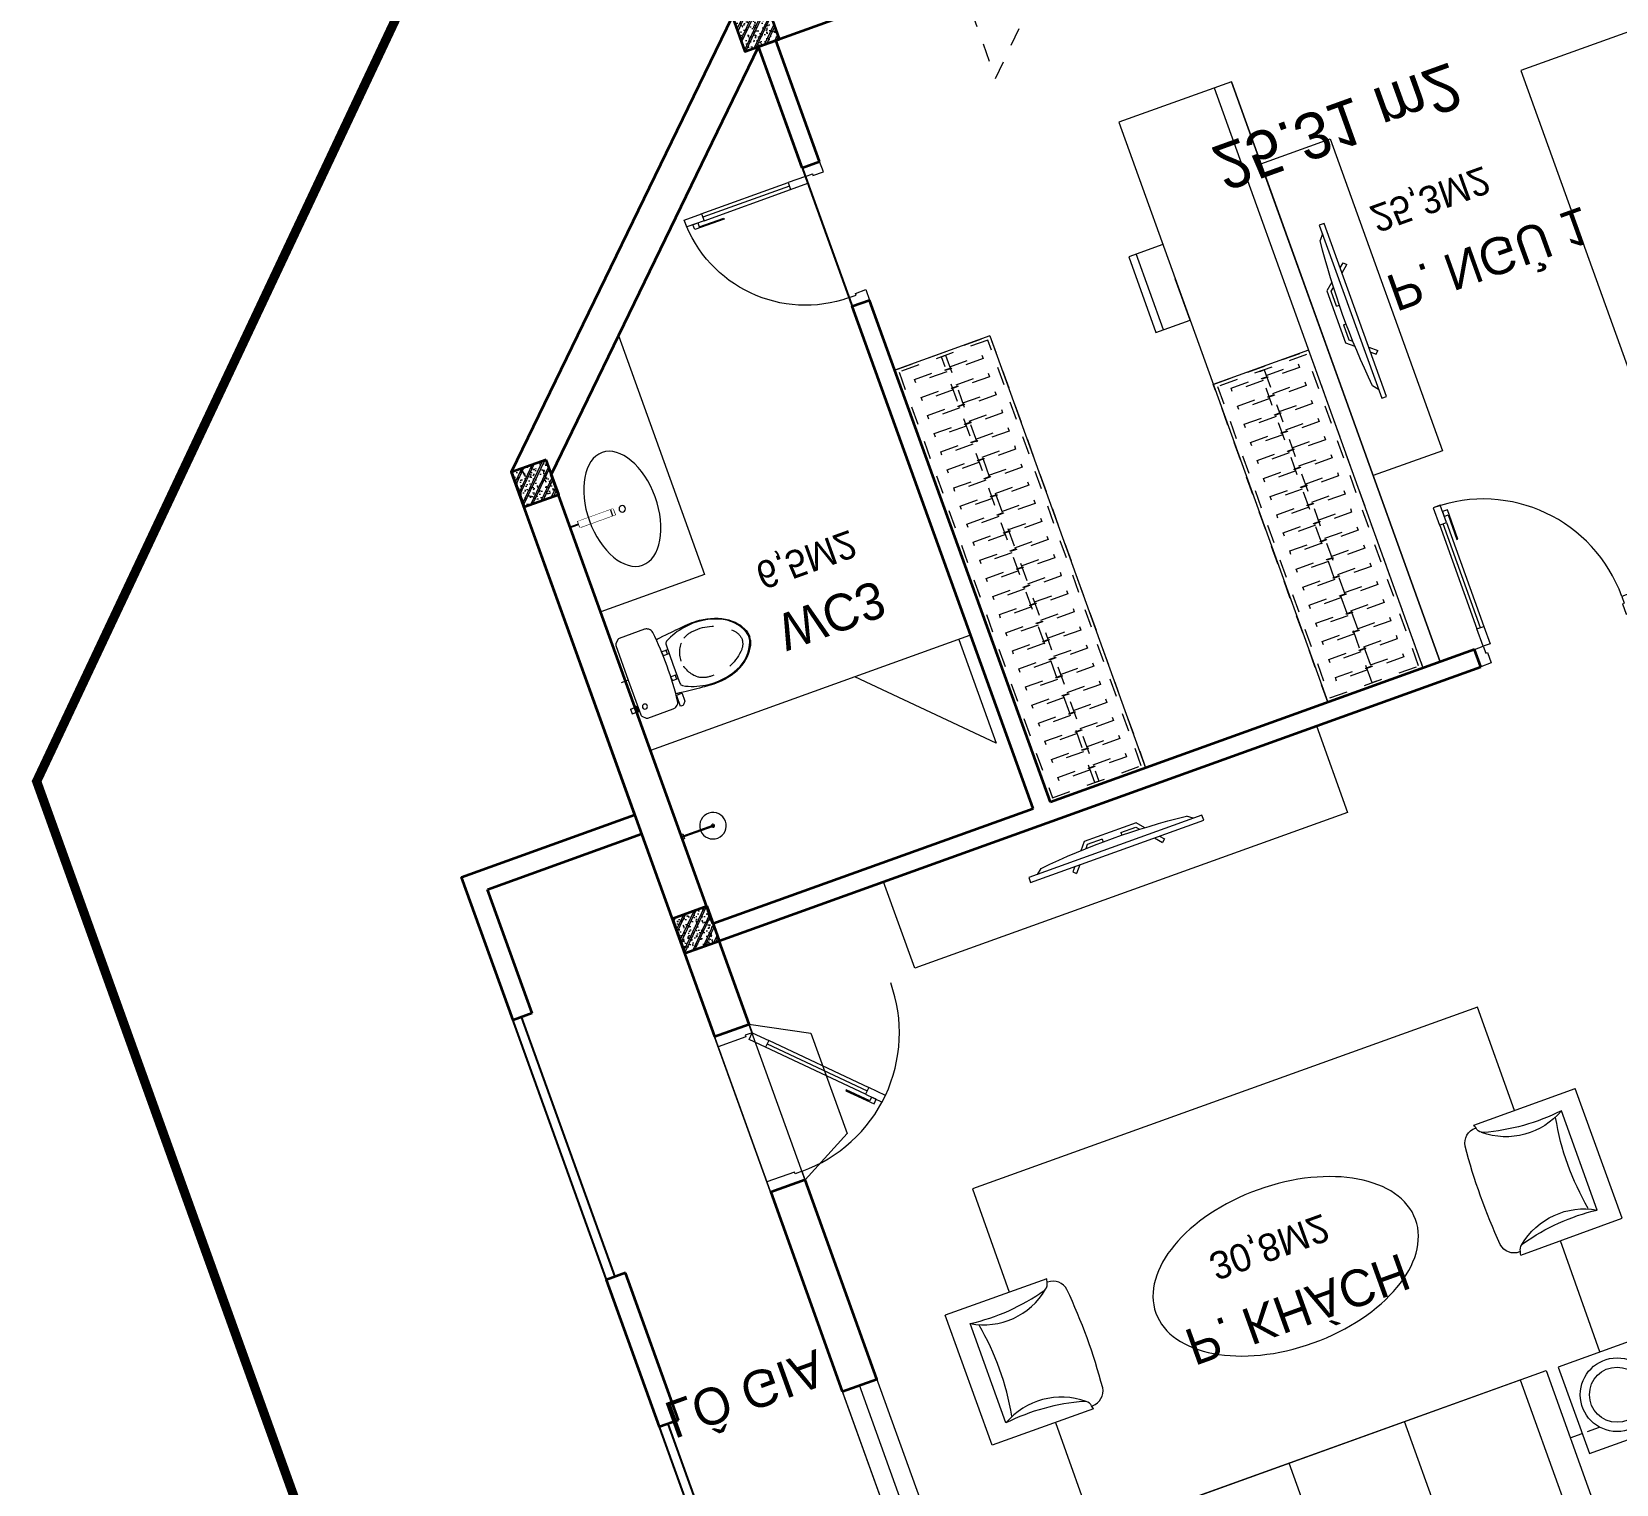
# Model space of a CAD drawing. Header units: metres. Extents: x 568336 to 569219, y 2065964 to 2066430.
# Drawn here: x 568587.88 to 568596.49, y 2066312.21 to 2066320.1 of the extents above; entities that cross this region are included whole.
import ezdxf
from ezdxf.xclip import XClip

# ---------------------------------------------------------------- set-up
doc = ezdxf.new("R2010")
doc.units = ezdxf.units.M
doc.header["$XCLIPFRAME"] = 0
for name, pattern in [('$AUDIT_BAD_LTYPE2', [0]), ('HIDDEN', [0.375, 0.25, -0.125]), ('HIDDEN2', [0.1875, 0.125, -0.0625]), ('X-5M-G-MB PHONGNGU$0$HIDDEN2', [0.1875, 0.125, -0.0625]), ('xref-thap C (mb tang 32-2)$0$HIDDEN', [0.375, 0.25, -0.125])]:
    doc.linetypes.add(name, pattern=pattern)
doc.layers.get('0').update_dxf_attribs({"linetype": 'CONTINUOUS'})
doc.layers.get('DEFPOINTS').update_dxf_attribs({"linetype": 'CONTINUOUS'})
for name, color, linetype, lineweight in [('-DIM', 9, 'CONTINUOUS', 13), ('-DOOR', 137, 'CONTINUOUS', 9), ('-FURNITURE', 46, 'CONTINUOUS', 9), ('-HATCH', 8, 'CONTINUOUS', 5), ('-LINE1', 7, 'CONTINUOUS', 18), ('-LINE2', 252, 'CONTINUOUS', 9), ('-STEEL1', 1, 'CONTINUOUS', 35), ('-WALL', 4, 'CONTINUOUS', 35), ('TEXT25', 2, 'CONTINUOUS', 13)]:
    doc.layers.add(name, color=color, linetype=linetype, lineweight=lineweight)
for name, color, linetype in [('-HATCH CONCRETE', 54, 'CONTINUOUS'), ('LoLK', 6, 'CONTINUOUS'), ('TIMDUONG', 1, 'CONTINUOUS')]:
    doc.layers.add(name, color=color, linetype=linetype)
doc.styles.add('SVN_AVO_thuong', font='')
doc.styles.add('T1', font='', dxfattribs={"height": 200})
doc.styles.get('SVN_AVO_thuong').set_extended_font_data('SVN-Avo')
doc.styles.get('T1').set_extended_font_data('VNgeometric Light')

# ---------------------------------------------------------------- blocks, each defined once
blk = doc.blocks.new('*U243')
at = {"linetype": 'X-5M-G-MB PHONGNGU$0$HIDDEN2'}
for points in [[(0, 600.0000000004657), (0, 0), (2722.176545801273, -1.003672387826384e-09), (2722.176545801273, 599.9999999994619)], [(2702.176545801273, 579.9996613713886), (2702.176545801273, 19.99966137138877), (20, 20.00000000046566), (20, 580.0000000004657)], [(2702.176545801273, 286.6991212944708), (2702.176545801273, 313.0991212943777), (20, 313.0991212953813), (19.99999859370291, 286.6991212952417)], [(113.7817614636733, 319.1750910408318), (109.4317788550979, 319.1750910408318), (109.4317788550979, 280.441767644881), (113.7817614636733, 280.441767644881)], [(227.7817614636733, 319.1750910407849), (223.4317788550979, 319.1750910407849), (223.4317788550979, 280.4417676448341), (227.7817614636733, 280.4417676448341)], [(341.7817614636733, 319.175091040738), (337.4317788550979, 319.175091040738), (337.4317788550979, 280.4417676447872), (341.7817614636733, 280.4417676447872)], [(455.7817614636733, 319.1750910406911), (451.4317788550979, 319.1750910406911), (451.4317788550979, 280.4417676447403), (455.7817614636733, 280.4417676447403)], [(569.7817614636733, 319.1750910406442), (565.431778855098, 319.1750910406442), (565.431778855098, 280.4417676446934), (569.7817614636733, 280.4417676446934)], [(683.7817614636733, 319.1750910405973), (679.431778855098, 319.1750910405973), (679.431778855098, 280.4417676446465), (683.7817614636733, 280.4417676446465)], [(797.7817614636733, 319.1750910405504), (793.431778855098, 319.1750910405504), (793.431778855098, 280.4417676445996), (797.7817614636733, 280.4417676445996)], [(911.7817614636733, 319.1750910405035), (907.431778855098, 319.1750910405035), (907.431778855098, 280.4417676445527), (911.7817614636733, 280.4417676445527)], [(1025.781761463673, 319.1750910404566), (1021.431778855098, 319.1750910404566), (1021.431778855098, 280.4417676445057), (1025.781761463673, 280.4417676445057)], [(1139.781761463673, 319.1750910404097), (1135.431778855098, 319.1750910404097), (1135.431778855098, 280.4417676444588), (1139.781761463673, 280.4417676444588)], [(1253.781761463673, 319.1750910403628), (1249.431778855098, 319.1750910403628), (1249.431778855098, 280.4417676444119), (1253.781761463673, 280.4417676444119)], [(1367.781761463673, 319.1750910403159), (1363.431778855098, 319.1750910403159), (1363.431778855098, 280.441767644365), (1367.781761463673, 280.441767644365)], [(1481.781761463673, 319.175091040269), (1477.431778855098, 319.175091040269), (1477.431778855098, 280.4417676443181), (1481.781761463673, 280.4417676443181)], [(1595.781761463673, 319.175091040222), (1591.431778855098, 319.175091040222), (1591.431778855098, 280.4417676442712), (1595.781761463673, 280.4417676442712)], [(1709.781761463673, 319.1750910401751), (1705.431778855098, 319.1750910401751), (1705.431778855098, 280.4417676442243), (1709.781761463673, 280.4417676442243)], [(1823.781761463673, 319.1750910401282), (1819.431778855098, 319.1750910401282), (1819.431778855098, 280.4417676441774), (1823.781761463673, 280.4417676441774)], [(1937.781761463673, 319.1750910400813), (1933.431778855098, 319.1750910400813), (1933.431778855098, 280.4417676441305), (1937.781761463673, 280.4417676441305)], [(2051.781761463673, 319.1750910400344), (2047.431778855098, 319.1750910400344), (2047.431778855098, 280.4417676440836), (2051.781761463673, 280.4417676440836)], [(2165.781761463673, 319.1750910399875), (2161.431778855098, 319.1750910399875), (2161.431778855098, 280.4417676440366), (2165.781761463673, 280.4417676440366)], [(2279.781761463673, 319.1750910399406), (2275.431778855098, 319.1750910399406), (2275.431778855098, 280.4417676439897), (2279.781761463673, 280.4417676439897)], [(2393.781761463673, 319.1750910398937), (2389.431778855098, 319.1750910398937), (2389.431778855098, 280.4417676439429), (2393.781761463673, 280.4417676439429)], [(2507.781761463673, 319.1750910398468), (2503.431778855098, 319.1750910398468), (2503.431778855098, 280.441767643896), (2507.781761463673, 280.441767643896)], [(2621.781761463673, 319.1750910397999), (2617.431778855098, 319.1750910397999), (2617.431778855098, 280.4417676438491), (2621.781761463673, 280.4417676438491)]]:
    blk.add_lwpolyline(points, close=True, dxfattribs=at)
for points in [[(122.2409142897814, 313.1103512093413), (122.2409142897814, 515.2497102723445), (100.1765458012815, 515.2497102723445), (100.1765458012815, 313.1103512093413)], [(236.2409142897814, 313.1103512092944), (236.2409142897814, 515.2497102722975), (214.1765458012815, 515.2497102722975), (214.1765458012815, 313.1103512092944)], [(350.2409142897814, 313.1103512092475), (350.2409142897814, 515.2497102722507), (328.1765458012815, 515.2497102722507), (328.1765458012815, 313.1103512092475)], [(464.2409142897814, 313.1103512092006), (464.2409142897814, 515.2497102722037), (442.1765458012815, 515.2497102722037), (442.1765458012815, 313.1103512092006)], [(578.2409142897814, 313.1103512091537), (578.2409142897814, 515.2497102721569), (556.1765458012815, 515.2497102721569), (556.1765458012815, 313.1103512091537)], [(692.2409142897814, 313.1103512091068), (692.2409142897814, 515.24971027211), (670.1765458012815, 515.24971027211), (670.1765458012815, 313.1103512091068)], [(806.2409142897814, 313.1103512090599), (806.2409142897814, 515.249710272063), (784.1765458012815, 515.249710272063), (784.1765458012815, 313.1103512090599)], [(920.2409142897814, 313.110351209013), (920.2409142897814, 515.2497102720162), (898.1765458012815, 515.2497102720162), (898.1765458012815, 313.110351209013)], [(1034.240914289781, 313.1103512089661), (1034.240914289781, 515.2497102719692), (1012.176545801281, 515.2497102719692), (1012.176545801281, 313.1103512089661)], [(1148.240914289781, 313.1103512089192), (1148.240914289781, 515.2497102719224), (1126.176545801281, 515.2497102719224), (1126.176545801281, 313.1103512089192)], [(1262.240914289781, 313.1103512088723), (1262.240914289781, 515.2497102718754), (1240.176545801281, 515.2497102718754), (1240.176545801281, 313.1103512088723)], [(1376.240914289781, 313.1103512088254), (1376.240914289781, 515.2497102718285), (1354.176545801281, 515.2497102718285), (1354.176545801281, 313.1103512088254)], [(1490.240914289781, 313.1103512087785), (1490.240914289781, 515.2497102717816), (1468.176545801281, 515.2497102717816), (1468.176545801281, 313.1103512087785)], [(1604.240914289781, 313.1103512087315), (1604.240914289781, 515.2497102717347), (1582.176545801281, 515.2497102717347), (1582.176545801281, 313.1103512087315)], [(1718.240914289781, 313.1103512086846), (1718.240914289781, 515.2497102716878), (1696.176545801281, 515.2497102716878), (1696.176545801281, 313.1103512086846)], [(1832.240914289781, 313.1103512086377), (1832.240914289781, 515.2497102716409), (1810.176545801281, 515.2497102716409), (1810.176545801281, 313.1103512086377)], [(1946.240914289781, 313.1103512085908), (1946.240914289781, 515.2497102715939), (1924.176545801281, 515.2497102715939), (1924.176545801281, 313.1103512085908)], [(2060.240914289781, 313.1103512085439), (2060.240914289781, 515.2497102715471), (2038.176545801281, 515.2497102715471), (2038.176545801281, 313.1103512085439)], [(2174.240914289781, 313.110351208497), (2174.240914289781, 515.2497102715001), (2152.176545801281, 515.2497102715001), (2152.176545801281, 313.110351208497)], [(2288.240914289781, 313.1103512084501), (2288.240914289781, 515.2497102714533), (2266.176545801281, 515.2497102714533), (2266.176545801281, 313.1103512084501)], [(2402.240914289781, 313.1103512084032), (2402.240914289781, 515.2497102714063), (2380.176545801281, 515.2497102714063), (2380.176545801281, 313.1103512084032)], [(2516.240914289781, 313.1103512083563), (2516.240914289781, 515.2497102713594), (2494.176545801281, 515.2497102713594), (2494.176545801281, 313.1103512083563)], [(2630.240914289781, 313.1103512083094), (2630.240914289781, 515.2497102713126), (2608.176545801281, 515.2497102713126), (2608.176545801281, 313.1103512083094)], [(100.1765458012815, 286.7103512094345), (100.1765458012815, 92.0852110228024), (122.2409142897814, 92.0852110228024), (122.2409142897814, 286.7103512094345)], [(214.1765458012815, 286.7103512093876), (214.1765458012815, 92.08521102275549), (236.2409142897814, 92.08521102275549), (236.2409142897814, 286.7103512093876)], [(328.1765458012815, 286.7103512093407), (328.1765458012815, 92.08521102270858), (350.2409142897814, 92.08521102270858), (350.2409142897814, 286.7103512093407)], [(442.1765458012815, 286.7103512092938), (442.1765458012815, 92.08521102266168), (464.2409142897814, 92.08521102266168), (464.2409142897814, 286.7103512092938)], [(556.1765458012815, 286.7103512092469), (556.1765458012815, 92.08521102261477), (578.2409142897814, 92.08521102261477), (578.2409142897814, 286.7103512092469)], [(670.1765458012815, 286.7103512092), (670.1765458012815, 92.08521102256786), (692.2409142897814, 92.08521102256786), (692.2409142897814, 286.7103512092)], [(784.1765458012815, 286.7103512091531), (784.1765458012815, 92.08521102252095), (806.2409142897814, 92.08521102252095), (806.2409142897814, 286.7103512091531)], [(898.1765458012815, 286.7103512091062), (898.1765458012815, 92.08521102247404), (920.2409142897814, 92.08521102247404), (920.2409142897814, 286.7103512091062)], [(1012.176545801281, 286.7103512090592), (1012.176545801281, 92.08521102242715), (1034.240914289781, 92.08521102242715), (1034.240914289781, 286.7103512090592)], [(1126.176545801281, 286.7103512090123), (1126.176545801281, 92.08521102238024), (1148.240914289781, 92.08521102238024), (1148.240914289781, 286.7103512090123)], [(1240.176545801281, 286.7103512089654), (1240.176545801281, 92.08521102233333), (1262.240914289781, 92.08521102233333), (1262.240914289781, 286.7103512089654)], [(1354.176545801281, 286.7103512089186), (1354.176545801281, 92.08521102228642), (1376.240914289781, 92.08521102228642), (1376.240914289781, 286.7103512089186)], [(1468.176545801281, 286.7103512088717), (1468.176545801281, 92.0852110222395), (1490.240914289781, 92.0852110222395), (1490.240914289781, 286.7103512088717)], [(1582.176545801281, 286.7103512088247), (1582.176545801281, 92.0852110221926), (1604.240914289781, 92.0852110221926), (1604.240914289781, 286.7103512088247)], [(1696.176545801281, 286.7103512087778), (1696.176545801281, 92.0852110221457), (1718.240914289781, 92.0852110221457), (1718.240914289781, 286.7103512087778)], [(1810.176545801281, 286.7103512087309), (1810.176545801281, 92.08521102209879), (1832.240914289781, 92.08521102209879), (1832.240914289781, 286.7103512087309)], [(1924.176545801281, 286.710351208684), (1924.176545801281, 92.08521102205188), (1946.240914289781, 92.08521102205188), (1946.240914289781, 286.710351208684)], [(2038.176545801281, 286.7103512086371), (2038.176545801281, 92.08521102200497), (2060.240914289781, 92.08521102200497), (2060.240914289781, 286.7103512086371)], [(2152.176545801281, 286.7103512085902), (2152.176545801281, 92.08521102195806), (2174.240914289781, 92.08521102195806), (2174.240914289781, 286.7103512085902)], [(2266.176545801281, 286.7103512085433), (2266.176545801281, 92.08521102191116), (2288.240914289781, 92.08521102191116), (2288.240914289781, 286.7103512085433)], [(2380.176545801281, 286.7103512084964), (2380.176545801281, 92.08521102186425), (2402.240914289781, 92.08521102186425), (2402.240914289781, 286.7103512084964)], [(2494.176545801281, 286.7103512084495), (2494.176545801281, 92.08521102181734), (2516.240914289781, 92.08521102181734), (2516.240914289781, 286.7103512084495)], [(2608.176545801281, 286.7103512084026), (2608.176545801281, 92.08521102177043), (2630.240914289781, 92.08521102177043), (2630.240914289781, 286.7103512084026)]]:
    blk.add_lwpolyline(points, dxfattribs=at)
blk = doc.blocks.new('1800X2000')
at = {"layer": '-FURNITURE'}
blk.add_line((325497.3064970744, 17765.29446492715), (325497.3064973904, 19565.2944651944), dxfattribs=at)
for points in [[(323997.3057774993, 19565.2944651944), (325997.3064971831, 19565.2944651944), (325997.3064971831, 17765.29446484288), (323997.3057774993, 17765.29446484288)], [(325612.9490047574, 19390.79434491032), (325919.0064973457, 19390.79434491032), (325919.0064973457, 18691.29434485664), (325612.9490047574, 18691.29434485664)], [(325612.9490046239, 18629.79434491026), (325919.0064972151, 18629.79434491026), (325919.0064972151, 17946.79434485664), (325612.9490046239, 17946.79434485664)]]:
    blk.add_lwpolyline(points, close=True, dxfattribs=at)
blk = doc.blocks.new('*U152')
at = {"linetype": '$AUDIT_BAD_LTYPE2'}
for p, q in [((70, 100), (70, 699.9999999999982)), ((90, 699.9999999999982), (90, 100))]:
    blk.add_line(p, q, dxfattribs=at)
for points in [[(50, 699.9999999999982), (90, 699.9999999999982), (90, 799.9999999999982), (50, 799.9999999999982), (50, 699.9999999999982)], [(50, 702.9059272893337), (50, 100)], [(50, 100), (90, 100), (90, 0), (50, 0), (50, 100)]]:
    blk.add_lwpolyline(points)
for points in [[(118.2698876160139, 594.5156181119073), (118.2698876160139, 764.1349438079906), (90, 764.1349438079906), (90, 735.8650561920058), (112.6159100928053, 735.8650561920058), (112.6159100928053, 594.5156181119073)], [(0, 0), (50, 0), (50, -40), (60, -40), (60, -99.99999999999272), (0, -99.99999999999272)], [(899.9999999999982, 1.3252863207713e-28), (849.9999999999982, 1.3252863207713e-28), (849.9999999999982, -40.00000000000001), (839.9999999999982, -40.00000000000001), (839.9999999999982, -99.99999999999272), (899.9999999999982, -99.99999999999272)]]:
    blk.add_lwpolyline(points, close=True)
at = {"linetype": '$AUDIT_BAD_LTYPE2', "ltscale": 0.3}
blk.add_arc((50, 0), 799.9999999999982, 0, 90, dxfattribs=at)
blk = doc.blocks.new('ghe11asdsdsdsd')
at = {"layer": '-FURNITURE', "ltscale": 5}
for p, q in [((-454.1512245237245, 641.9073886275291), (-454.093361600535, -60.42008052262099)), ((446.9845405295782, 642.5119281820953), (445.2090906954836, -59.49456913078757)), ((339.4434767446655, 74.7769195077999), (-347.9447826922697, 73.86721415390639)), ((445.2090906954836, -59.49456913078757), (-454.093361600535, -60.42008052262099))]:
    blk.add_line(p, q, dxfattribs=at)
for centre, radius, start, end in [((-329.6609394550032, 640.4347183164282), 102.5030657496747, 97.790878171796, 180.4720192216976), ((13.76703277978231, -3057.035900902003), 3815.794779152998, 85.15051378916075, 95.37323135559144), ((322.4963123202615, 643.5363927781655), 102.5030657496747, 359.5521671507362, 82.23330821456577), ((-556.8192392717756, 172.0380743239075), 480.9551723817158, 73.62802494144414, 77.67439557183955), ((-435.3449582978792, 585.5188594441861), 49.99999999999999, 17.29045382422632, 73.62802494144414), ((428.017340289487, 586.1773279104382), 49.99999999999999, 106.2083736517696, 162.5459446768903), ((548.310481298744, 172.35137315467), 480.9551723817158, 102.1620030057203, 106.2083736517696), ((-752.7215750947944, 311.3200961878028), 469.2846926992153, 329.6029749418909, 39.82713105222346), ((-1717.077797784907, 235.4868877488407), 1378.639231958857, 353.2676599931669, 15.34770349738529), ((744.7327549548354, 311.2790322922665), 469.2468948897888, 140.0381535895592, 210.2652298418676), ((1708.833027020766, 233.2264510887835), 1378.526022415482, 164.5192846221356, 186.6002375866197), ((-1.445652381749824, -1576.057105405802), 1730.279692069412, 79.6029490361376, 100.5814174655623)]:
    blk.add_arc(centre, radius, start, end, dxfattribs=at)
blk = doc.blocks.new('GHE600')
at = {"layer": '-FURNITURE'}
for p, q in [((269949.5421851056, 8709.741290517763), (270649.5421851056, 8709.74129051782)), ((269949.5421851289, 8043.074623851076), (270649.5421851289, 8043.074623851135))]:
    blk.add_line(p, q, dxfattribs=at)
for points in [[(270145.5337149384, 9594.84705863762), (270145.5337150262, 10094.84705863762), (270645.5337150262, 10094.84705854984), (270645.5337149384, 9594.847058549843)], [(269849.5421851288, 9526.40795718442), (270649.5421851288, 9526.407957184478), (270649.5421851639, 7226.407957184478), (269849.5421851639, 7226.40795718442)], [(269949.5421851288, 9376.40795718442), (270649.5421851288, 9376.407957184478), (270649.5421851639, 7376.407957184478), (269949.5421851639, 7376.40795718442)], [(270145.5337145109, 7157.96885590817), (270145.5337144231, 6657.96885590817), (270645.5337144231, 6657.968855820392), (270645.5337145109, 7157.968855820392)]]:
    blk.add_lwpolyline(points, close=True, dxfattribs=at)
at = {"layer": '-FURNITURE', "elevation": -1.348764000838661e-08}
for points in [[(271286.9253059005, 9830.321753277356), (270645.53371498, 9832.18215255058)], [(272037.8126997925, 6909.345592938189), (272633.6221192031, 6907.537773812626), (272633.6585346201, 9823.095600669185), (272037.874818299, 9826.334833337169)], [(270262.0588059474, 9594.847058617102), (270262.0583521723, 9526.40795718442)], [(270262.0260181179, 7226.40795718439), (270262.0255643428, 7157.968855887651)], [(270645.5337144685, 6916.624135324557), (271286.6504318018, 6913.272511655086)]]:
    blk.add_lwpolyline(points, dxfattribs=at)
at = {"layer": '-FURNITURE'}
for centre, radius in [((270395.5337149822, 9844.847058593674), 200), ((270395.5337149822, 9844.847058593674), 150), ((270395.5337144671, 6907.968855864223), 200), ((270395.5337144671, 6907.968855864223), 150)]:
    blk.add_circle(centre, radius, dxfattribs=at)
at = {"layer": '-FURNITURE', "extrusion": (0, 0, -1)}
blk.add_ellipse((271661.9002663364, 8365.294462872116), major_axis=(3.669220623812561e-13, 749.5763598198391), ratio=0.5899940615450746, dxfattribs=at)
at = {"layer": '-FURNITURE', "zscale": 0.83397927038413}
for p, xscale, yscale, rotation in [((271659.4476334748, 10145.29901697894, -5.948631914765009e-09), 0.83397927038413, 0.83397927038413, 179.9447021404027), ((271659.4476334748, 6607.516897389956, -5.948631914765009e-09), -0.8339792703841301, 0.8339792703841301, 0.05529785959737722)]:
    blk.add_blockref('ghe11asdsdsdsd', p, dxfattribs=dict(at, xscale=xscale, yscale=yscale, rotation=rotation))
blk = doc.blocks.new('*U18')
at = {"linetype": '$AUDIT_BAD_LTYPE2'}
for p, q in [((70, 100), (69.99999999999999, 599.9999999999982)), ((89.99999999999999, 599.9999999999982), (90, 100))]:
    blk.add_line(p, q, dxfattribs=at)
for points in [[(49.99999999999999, 599.9999999999982), (89.99999999999999, 599.9999999999982), (89.99999999999999, 699.9999999999982), (49.99999999999999, 699.9999999999982), (49.99999999999999, 599.9999999999982)], [(49.99999999999999, 602.9059272893337), (50, 100)], [(50, 100), (90, 100), (90, 0), (50, 0), (50, 100)]]:
    blk.add_lwpolyline(points)
for points in [[(118.2698876160139, 494.5156181119073), (118.2698876160139, 664.1349438079906), (89.99999999999999, 664.1349438079906), (89.99999999999999, 635.8650561920058), (112.6159100928053, 635.8650561920058), (112.6159100928053, 494.5156181119073)], [(0, 0), (50, 0), (50, -40), (60, -40), (60, -100.0001724930698), (0, -100.0001724930698)], [(799.9999999999982, 7.105427357601134e-15), (749.9999999999982, 7.105427357601134e-15), (749.9999999999982, -40), (739.9999999999982, -40), (739.9999999999982, -100.0001724930698), (799.9999999999982, -100.0001724930698)]]:
    blk.add_lwpolyline(points, close=True)
at = {"linetype": '$AUDIT_BAD_LTYPE2', "ltscale": 0.3}
blk.add_arc((50, 0), 699.9999999999982, 0, 90, dxfattribs=at)
blk = doc.blocks.new('Sink_Cicle')
blk.add_lwpolyline([(17.49999987077899, -50.00226151314564), (-17.49999987077899, -49.99773848685436), (-17.51615354442038, -252.2967581441626), (17.48384613892995, -252.3012811850058)], close=True)
blk.add_circle((0, -300), 17.5)
at = {"layer": 'DEFPOINTS'}
blk.add_line((0, -100), (0, 0), dxfattribs=at)
blk.add_wipeout([(17.499999870775355, -50.00226151314928), (-17.49999987078263, -49.99773848685436), (-17.516153544427652, -252.29675814416623), (17.48384613892631, -252.3012811850058)])
at = {"layer": '-FURNITURE', "linetype": 'Continuous'}
blk.add_ellipse((0, -300), major_axis=(-325, 0), ratio=0.5846153846153846, dxfattribs=at)
blk.add_line((-17.51421511289664, -237.2967582757119), (17.48578462866135, -237.3012813020032))
blk = doc.blocks.new('A$C18091ED7')
for p, q in [((9.957147995010018e-09, -42.13376978135784), (0, -3.786117304116488e-07)), ((146.1412317672475, -26.59467297248193), (179.181621938591, -26.59467296488583)), ((146.1412317672475, -26.59467297248193), (146.1412317680188, -30.17859706786112)), ((146.1412317680188, -30.17859706786112), (165.7503655985456, -30.17859706340823)), ((153.0594147269658, -36.79204952501459), (146.1412317680188, -30.17859706786112)), ((152.3191092506386, -2.717133611440659e-07), (152.3191092568413, -26.59467297093943)), ((152.3191092506386, -2.717133611440659e-07), (179.1816219322718, -2.654269337654114e-07)), ((153.0594147269658, -36.79204952501459), (165.7503656001572, -36.79204952192958)), ((153.0594147275151, -39.73033438943094), (153.0594147269658, -36.79204952501459)), ((153.0594147275151, -39.73033438943094), (178.4413164740145, -39.73033438349376)), ((153.0594147275151, -39.73033438943094), (178.4413164740145, -39.73033438349376)), ((153.0594147275151, -39.73033438943094), (153.0594147281554, -42.13376974494895)), ((185.3594994290725, -30.17859705851879), (165.7503655985456, -30.17859706340823)), ((178.4413164733487, -36.79204951884458), (165.7503656001572, -36.79204952192958)), ((185.3594994290725, -30.17859705851879), (178.4413164733487, -36.79204951884458)), ((178.4413164733487, -36.79204951884458), (178.4413164740145, -39.73033438349376)), ((178.4413164740145, -39.73033438349376), (178.4413164746547, -42.1337697392446)), ((179.1816219322718, -2.654269337654114e-07), (179.181621938591, -26.59467296488583)), ((179.181621938591, -26.59467296488583), (185.3594994283012, -26.59467296337243)), ((185.3594994283012, -26.59467296337243), (185.3594994290725, -30.17859705851879)), ((-83.25994817525861, -267.3592828898691), (-83.259948167517, -299.9634285944048)), ((-83.25994817257379, -278.4883151478134), (-83.25994817046012, -287.6388527823146)), ((-60.91100930959874, -290.0299398849311), (-83.25994816994717, -290.0299398901407)), ((-62.88950393904452, -265.3807882612164), (-81.28145355204106, -265.3807882657275)), ((-60.91100931491019, -267.3592828844266), (-60.91100930728498, -299.9634285889624)), ((60.9110093945892, -267.3592828557594), (60.9110094022144, -299.9634285600623)), ((60.91100939990065, -290.029939856031), (83.25994826024908, -290.0299398510542)), ((62.88950401780676, -265.3807882316178), (81.2814536308033, -265.3807882273395)), ((83.25994825493763, -267.3592828505498), (83.25994826256283, -299.9634285550856)), ((83.25994825750604, -278.488315108727), (83.2599482596197, -287.6388527429954)), ((165.3959958605519, -261.9873972070927), (165.3959958671003, -289.7349902229907)), ((167.8691141396885, -259.5142789271486), (228.0810223811895, -259.5142789128586)), ((167.8691141472664, -292.2081085020036), (206.7175896017579, -292.2081084926904)), ((230.5541406641933, -274.3229751045001), (230.5541406613593, -261.9873971916386))]:
    blk.add_line(p, q)
for points in [[(230.0000000517721, -218.5046414944518, -0.1374073801801567), (225.4781190853137, -234.6482587013161), (221.7949787454636, -240.7070387715066, -0.2360805181595358), (198.2560902649639, -255.4947853636986, -0.0519608230665726), (-198.2560901437319, -255.4947854572965, -0.236080518165078), (-221.7949786317113, -240.7070388760185), (-225.4781189743626, -234.6482588077488, -0.1374073801809237), (-229.9999999484608, -218.5046416030382), (-229.9999999831671, -71.98694829508895, -0.1989123673786679), (-226.3782021181105, -63.2431547633314), (-208.8906150607545, -45.75556769772083, -0.1989123673792025), (-200.1468215308087, -42.13376982865157), (9.971699910238385e-09, -42.13376978135784), (200.1468215506357, -42.13376973403501, -0.1989123673792025), (208.8906150822841, -45.75556759897154), (226.3782021480001, -63.24315465634572, -0.1989123673791691), (230.0000000170658, -71.98694818626973)], [(144.14367173758, -618.9627606730501, -0.2124047892419209), (26.30999211127346, -734.491494372196, -0.0276853236339062), (-0.5628229983012716, -738.609219571983, -0.0222792448073508), (-26.30999181118386, -734.4914943844487, -0.2124047892421136), (-144.1436714920528, -618.9627607410075, -0.1427957259999892), (-167.2376623962118, -428.0139674870588, -0.0930051380368448), (-127.9331820271946, -309.1271633332653, -0.2564387014614383), (-111.240849547703, -299.9634286007786), (4.746470949612558e-08, -299.9634285748762), (111.2408496426324, -299.9634285482753, -0.2564387014619951), (127.933182126606, -309.1271632729331, -0.0930051380368741), (167.2376625517572, -428.0139674081001, -0.1427957260000456)]]:
    blk.add_lwpolyline(points, format="xyb", close=True)
at = {"linetype": 'xref-thap C (mb tang 32-2)$0$HIDDEN', "ltscale": 100}
blk.add_lwpolyline([(61.00044987679576, -669.0176259216969, -0.1990312026443698), (1.417429302819073e-07, -698.769823720475, -0.1990312026443799), (-61.00044960746891, -669.0176259504806, -0.2189240232571595), (-131.9321382956405, -478.313622940972, -0.1537914605682739), (-112.4681372026971, -403.989815428853, -0.2367011859554165), (5.876427167095244e-08, -347.5870280214876, -0.2367011859554843), (112.4681373467611, -403.9898153757968, -0.1537914605681893), (131.9321384748619, -478.313622878748, -0.2189240232571754)], format="xyb", close=True, dxfattribs=at)
blk.add_circle((165.7503656100234, -78.39166221523192), 13.90362011701458)
for centre, radius, start, end in [((-81.28145355158267, -267.3592828894034), 1.978494623656905, 90.00000001354867, 180.0000000133402), ((-62.88950393858613, -267.3592828848923), 1.978494623656905, 1.334021322268115e-08, 90.00000001354867), ((62.88950401826514, -267.3592828552937), 1.978494623656905, 90.00000001354867, 180.0000000133402), ((81.28145363126168, -267.3592828510155), 1.978494623656905, 1.334021322268115e-08, 90.00000001354867), ((167.8691141402633, -261.9873972065106), 2.473118279571131, 90.00000001354867, 180.0000000133402), ((167.8691141466952, -289.7349902224087), 2.473118279571131, 180.0000000133402, 270.0000000135486), ((206.717589598069, -276.6690117186226), 15.53909677420133, 270.0000000135486, 306.4658507565522), ((168.3527972659103, -224.7572911087773), 80.08895368617857, 306.4658507565522, 320.3122930343796), ((228.0810223845983, -274.3229751050822), 2.473118279571131, 320.3122930343796, 1.334021322268115e-08)]:
    blk.add_arc(centre, radius, start, end)
for points, knots in [([(-155.6468228230951, -259.4535552573798), (-156.6353001506941, -267.2522313103836), (-164.2940232875517, -328.394745314552), (-169.1545302536251, -385.0939582949213), (-183.68571763406, -527.7705276800843), (-135.602968026873, -679.1126648240606), (-50.29344375100118, -735.2493608418445), (-19.70048385594782, -741.0901266933652), (1.531116140540689e-07, -743.6724421556864)], [130.6139379315478, 130.6139379315478, 130.6139379315478, 130.6139379315478, 152.8521090939923, 311.1293507817257, 417.703951170228, 561.3833927516608, 697.6926317810714, 710.812262267882, 710.812262267882, 710.812262267882, 710.812262267882]), ([(155.6468228994709, -259.4535551877343), (156.6353002305841, -267.2522312389628), (164.2940233960289, -328.3947452375724), (169.1545303888706, -385.0939582149149), (183.6857178367027, -527.7705275934422), (135.6029683008201, -679.1126647599449), (50.29344405157826, -735.2493608178338), (19.70048415924612, -741.0901266841101), (1.530679583083838e-07, -743.6724421554536)], [130.613937934949, 130.613937934949, 130.613937934949, 130.613937934949, 152.8521090939923, 311.1293507817257, 417.703951170228, 561.3833927516608, 697.6926317810714, 710.812262267882, 710.812262267882, 710.812262267882, 710.812262267882])]:
    blk.add_open_spline(points, degree=3, knots=knots)
blk = doc.blocks.new('shower')
for points in [[(180919.3447017173, -32316.45425928477), (180912.3337561736, -32316.45425928477), (180912.3337561736, -32146.62790954509), (180919.3447017173, -32146.62790954509)], [(180929.3839969719, -32326.62790954066), (180902.2944609144, -32326.62790954066), (180902.2944609144, -32316.45425928477), (180929.3839969719, -32316.45425928477)]]:
    blk.add_lwpolyline(points, close=True)
for radius, start, end in [(72, 272.7906698559544, 267.2093301440456), (8.346062492523743, 294.8355446212717, 245.1644553787283)]:
    blk.add_arc((180915.8392289462, -32146.62790954416), radius, start, end)
blk = doc.blocks.new('XR.MB.LM123$0$tvi 1')
blk.add_lwpolyline([(28.54445810673496, -2.291926648467779e-10), (28.54445810673496, -999.9999999999964), (-7.275957614183426e-12, -1000), (0, 0)], close=True)
for points in [[(28.54445810680045, -50.31958968611434), (52.37372755713295, -80.86315460130209)], [(-24.09820395050338, -235.5599978379832), (-39.09879504836863, -251.7939635238108)], [(0, -284.7849796677438), (-39.09879504836863, -251.7939635238108)], [(0, -255.9952397129928), (-24.09820395050338, -235.5599978379832)], [(69.66229681991535, -315.0836646851385), (111.1934016081432, -350.2927865858655), (111.193401608034, -649.712917566063), (69.68611289083492, -684.9110379843005)], [(89.09002233762294, -445.7449799550195), (89.09002233762294, -359.9578938602899), (70.91298945683957, -344.6203678706661)], [(89.09002233762294, -445.7449799550195), (73.49991829216015, -445.7449799550232)], [(89.09002233768115, -554.2550200447404), (89.09002233773936, -640.0421061392371), (70.91298945678864, -655.3796321293303)], [(89.09002233768115, -554.2550200447404), (73.49991829216015, -554.2550200447404)], [(0, -715.2150203320198), (-39.09879504836863, -748.2060364759491)], [(-24.09820395050338, -764.4400021620095), (-39.09879504836863, -748.2060364759491)], [(0, -744.004760287), (-24.09820395050338, -764.4400021620095)], [(28.54445810674224, -949.680410313882), (52.37372755713295, -919.1368453984578)]]:
    blk.add_lwpolyline(points)
blk.add_arc((-4025.16618952866, -499.9999999999964), 4099.025185406737, 354.1310878512652, 5.868912148527433)
blk = doc.blocks.new('*U174')
at = {"linetype": '$AUDIT_BAD_LTYPE2'}
for p, q in [((134.8528137423857, 56.56854249492379), (559.116882454313, 480.832611206851)), ((573.2590180780439, 466.69047558312), (148.9949493661167, 42.42640687119284))]:
    blk.add_line(p, q, dxfattribs=at)
for points in [[(544.974746830582, 494.9747468305819), (573.2590180780439, 466.69047558312), (643.9696961966987, 537.4011537017748), (615.6854249492368, 565.6854249492367), (544.974746830582, 494.9747468305819)], [(547.0295477225062, 497.0295477225062), (120.7106781186548, 70.71067811865474)], [(120.7106781186548, 70.71067811865474), (148.9949493661167, 42.42640687119284), (78.2842712474619, -28.2842712474619), (50, 0), (120.7106781186548, 70.71067811865474)]]:
    blk.add_lwpolyline(points)
for points in [[(518.6601255723684, 372.1119246041146), (638.5991009923586, 492.0509000241046), (618.6092717556935, 512.0407292607696), (598.6194425190491, 492.0509000241252), (614.6113059083771, 476.0590366347973), (514.6621597250313, 376.1098904514517)], [(0, 0), (50, 0), (50, -40), (60, -40), (60, -199.3588634537518), (0, -199.3588634537518)], [(899.9999999999982, 1.3252863207713e-28), (849.9999999999982, 1.3252863207713e-28), (849.9999999999982, -40.00000000000001), (839.9999999999982, -40.00000000000001), (839.9999999999982, -199.3588634537518), (899.9999999999982, -199.3588634537518)]]:
    blk.add_lwpolyline(points, close=True)
at = {"linetype": '$AUDIT_BAD_LTYPE2', "ltscale": 0.3}
blk.add_arc((50, 0), 799.9999999999982, 0, 90, dxfattribs=at)
blk = doc.blocks.new('X-5M-G-MB PHONGNGU$0$A$C25DB0C3F')
at = {"elevation": -1.640194e-10}
for points in [[(197.042397281708, 437.8598038521595), (197.0369402521756, -4.041241481900215e-06), (2.670008689165115e-05, 0.002451622160151601), (0.005483729648403823, 437.8622595155612)], [(0.005483729648403823, 437.8622595155612), (197.0369402521756, 437.8622595153283), (197.0369402521756, -4.041241481900215e-06), (0.005483729648403823, -4.041226929984987e-06)]]:
    blk.add_lwpolyline(points, close=True, dxfattribs=at)
at = {"elevation": -1.640194e-10, "flags": 128}
blk.add_lwpolyline([(43.79146451898851, 437.8617138124537), (43.78600748942699, 0.001905919052660465)], dxfattribs=at)
blk = doc.blocks.new('*U244')
at = {"linetype": 'X-5M-G-MB PHONGNGU$0$HIDDEN2'}
for points in [[(0, 600.0000000004657), (0, 0), (2001.451470391192, -7.071173078409485e-10), (2001.451470391192, 599.9999999997585)], [(1981.451470391192, 579.9996613716852), (1981.451470391192, 19.99966137168533), (20, 20.00000000046566), (20, 580.0000000004657)], [(1981.451470391192, 286.6991212947674), (1981.451470391192, 313.0991212946742), (20, 313.0991212953813), (19.99999859370291, 286.6991212952417)], [(113.7817614636733, 319.1750910408318), (109.4317788550979, 319.1750910408318), (109.4317788550979, 280.441767644881), (113.7817614636733, 280.441767644881)], [(227.7817614636733, 319.1750910407849), (223.4317788550979, 319.1750910407849), (223.4317788550979, 280.4417676448341), (227.7817614636733, 280.4417676448341)], [(341.7817614636733, 319.175091040738), (337.4317788550979, 319.175091040738), (337.4317788550979, 280.4417676447872), (341.7817614636733, 280.4417676447872)], [(455.7817614636733, 319.1750910406911), (451.4317788550979, 319.1750910406911), (451.4317788550979, 280.4417676447403), (455.7817614636733, 280.4417676447403)], [(569.7817614636733, 319.1750910406442), (565.431778855098, 319.1750910406442), (565.431778855098, 280.4417676446934), (569.7817614636733, 280.4417676446934)], [(683.7817614636733, 319.1750910405973), (679.431778855098, 319.1750910405973), (679.431778855098, 280.4417676446465), (683.7817614636733, 280.4417676446465)], [(797.7817614636733, 319.1750910405504), (793.431778855098, 319.1750910405504), (793.431778855098, 280.4417676445996), (797.7817614636733, 280.4417676445996)], [(911.7817614636733, 319.1750910405035), (907.431778855098, 319.1750910405035), (907.431778855098, 280.4417676445527), (911.7817614636733, 280.4417676445527)], [(1025.781761463673, 319.1750910404566), (1021.431778855098, 319.1750910404566), (1021.431778855098, 280.4417676445057), (1025.781761463673, 280.4417676445057)], [(1139.781761463673, 319.1750910404097), (1135.431778855098, 319.1750910404097), (1135.431778855098, 280.4417676444588), (1139.781761463673, 280.4417676444588)], [(1253.781761463673, 319.1750910403628), (1249.431778855098, 319.1750910403628), (1249.431778855098, 280.4417676444119), (1253.781761463673, 280.4417676444119)], [(1367.781761463673, 319.1750910403159), (1363.431778855098, 319.1750910403159), (1363.431778855098, 280.441767644365), (1367.781761463673, 280.441767644365)], [(1481.781761463673, 319.175091040269), (1477.431778855098, 319.175091040269), (1477.431778855098, 280.4417676443181), (1481.781761463673, 280.4417676443181)], [(1595.781761463673, 319.175091040222), (1591.431778855098, 319.175091040222), (1591.431778855098, 280.4417676442712), (1595.781761463673, 280.4417676442712)], [(1709.781761463673, 319.1750910401751), (1705.431778855098, 319.1750910401751), (1705.431778855098, 280.4417676442243), (1709.781761463673, 280.4417676442243)], [(1823.781761463673, 319.1750910401282), (1819.431778855098, 319.1750910401282), (1819.431778855098, 280.4417676441774), (1823.781761463673, 280.4417676441774)], [(1937.781761463673, 319.1750910400813), (1933.431778855098, 319.1750910400813), (1933.431778855098, 280.4417676441305), (1937.781761463673, 280.4417676441305)]]:
    blk.add_lwpolyline(points, close=True, dxfattribs=at)
for points in [[(122.2409142897814, 313.1103512093413), (122.2409142897814, 515.2497102723445), (100.1765458012815, 515.2497102723445), (100.1765458012815, 313.1103512093413)], [(236.2409142897814, 313.1103512092944), (236.2409142897814, 515.2497102722975), (214.1765458012815, 515.2497102722975), (214.1765458012815, 313.1103512092944)], [(350.2409142897814, 313.1103512092475), (350.2409142897814, 515.2497102722507), (328.1765458012815, 515.2497102722507), (328.1765458012815, 313.1103512092475)], [(464.2409142897814, 313.1103512092006), (464.2409142897814, 515.2497102722037), (442.1765458012815, 515.2497102722037), (442.1765458012815, 313.1103512092006)], [(578.2409142897814, 313.1103512091537), (578.2409142897814, 515.2497102721569), (556.1765458012815, 515.2497102721569), (556.1765458012815, 313.1103512091537)], [(692.2409142897814, 313.1103512091068), (692.2409142897814, 515.24971027211), (670.1765458012815, 515.24971027211), (670.1765458012815, 313.1103512091068)], [(806.2409142897814, 313.1103512090599), (806.2409142897814, 515.249710272063), (784.1765458012815, 515.249710272063), (784.1765458012815, 313.1103512090599)], [(920.2409142897814, 313.110351209013), (920.2409142897814, 515.2497102720162), (898.1765458012815, 515.2497102720162), (898.1765458012815, 313.110351209013)], [(1034.240914289781, 313.1103512089661), (1034.240914289781, 515.2497102719692), (1012.176545801281, 515.2497102719692), (1012.176545801281, 313.1103512089661)], [(1148.240914289781, 313.1103512089192), (1148.240914289781, 515.2497102719224), (1126.176545801281, 515.2497102719224), (1126.176545801281, 313.1103512089192)], [(1262.240914289781, 313.1103512088723), (1262.240914289781, 515.2497102718754), (1240.176545801281, 515.2497102718754), (1240.176545801281, 313.1103512088723)], [(1376.240914289781, 313.1103512088254), (1376.240914289781, 515.2497102718285), (1354.176545801281, 515.2497102718285), (1354.176545801281, 313.1103512088254)], [(1490.240914289781, 313.1103512087785), (1490.240914289781, 515.2497102717816), (1468.176545801281, 515.2497102717816), (1468.176545801281, 313.1103512087785)], [(1604.240914289781, 313.1103512087315), (1604.240914289781, 515.2497102717347), (1582.176545801281, 515.2497102717347), (1582.176545801281, 313.1103512087315)], [(1718.240914289781, 313.1103512086846), (1718.240914289781, 515.2497102716878), (1696.176545801281, 515.2497102716878), (1696.176545801281, 313.1103512086846)], [(1832.240914289781, 313.1103512086377), (1832.240914289781, 515.2497102716409), (1810.176545801281, 515.2497102716409), (1810.176545801281, 313.1103512086377)], [(1946.240914289781, 313.1103512085908), (1946.240914289781, 515.2497102715939), (1924.176545801281, 515.2497102715939), (1924.176545801281, 313.1103512085908)], [(100.1765458012815, 286.7103512094345), (100.1765458012815, 92.0852110228024), (122.2409142897814, 92.0852110228024), (122.2409142897814, 286.7103512094345)], [(214.1765458012815, 286.7103512093876), (214.1765458012815, 92.08521102275549), (236.2409142897814, 92.08521102275549), (236.2409142897814, 286.7103512093876)], [(328.1765458012815, 286.7103512093407), (328.1765458012815, 92.08521102270858), (350.2409142897814, 92.08521102270858), (350.2409142897814, 286.7103512093407)], [(442.1765458012815, 286.7103512092938), (442.1765458012815, 92.08521102266168), (464.2409142897814, 92.08521102266168), (464.2409142897814, 286.7103512092938)], [(556.1765458012815, 286.7103512092469), (556.1765458012815, 92.08521102261477), (578.2409142897814, 92.08521102261477), (578.2409142897814, 286.7103512092469)], [(670.1765458012815, 286.7103512092), (670.1765458012815, 92.08521102256786), (692.2409142897814, 92.08521102256786), (692.2409142897814, 286.7103512092)], [(784.1765458012815, 286.7103512091531), (784.1765458012815, 92.08521102252095), (806.2409142897814, 92.08521102252095), (806.2409142897814, 286.7103512091531)], [(898.1765458012815, 286.7103512091062), (898.1765458012815, 92.08521102247404), (920.2409142897814, 92.08521102247404), (920.2409142897814, 286.7103512091062)], [(1012.176545801281, 286.7103512090592), (1012.176545801281, 92.08521102242715), (1034.240914289781, 92.08521102242715), (1034.240914289781, 286.7103512090592)], [(1126.176545801281, 286.7103512090123), (1126.176545801281, 92.08521102238024), (1148.240914289781, 92.08521102238024), (1148.240914289781, 286.7103512090123)], [(1240.176545801281, 286.7103512089654), (1240.176545801281, 92.08521102233333), (1262.240914289781, 92.08521102233333), (1262.240914289781, 286.7103512089654)], [(1354.176545801281, 286.7103512089186), (1354.176545801281, 92.08521102228642), (1376.240914289781, 92.08521102228642), (1376.240914289781, 286.7103512089186)], [(1468.176545801281, 286.7103512088717), (1468.176545801281, 92.0852110222395), (1490.240914289781, 92.0852110222395), (1490.240914289781, 286.7103512088717)], [(1582.176545801281, 286.7103512088247), (1582.176545801281, 92.0852110221926), (1604.240914289781, 92.0852110221926), (1604.240914289781, 286.7103512088247)], [(1696.176545801281, 286.7103512087778), (1696.176545801281, 92.0852110221457), (1718.240914289781, 92.0852110221457), (1718.240914289781, 286.7103512087778)], [(1810.176545801281, 286.7103512087309), (1810.176545801281, 92.08521102209879), (1832.240914289781, 92.08521102209879), (1832.240914289781, 286.7103512087309)], [(1924.176545801281, 286.710351208684), (1924.176545801281, 92.08521102205188), (1946.240914289781, 92.08521102205188), (1946.240914289781, 286.710351208684)]]:
    blk.add_lwpolyline(points, dxfattribs=at)
blk = doc.blocks.new('D12')
at = {"layer": '-DOOR'}
for p, q in [((0, 200.0213350024052), (1200, 200.0213350024052)), ((0, 100), (1200, 100.2985981091746)), ((0, 0), (1200, 0.2985981091745802))]:
    blk.add_line(p, q, dxfattribs=at)
at = {"layer": '-LINE2', "linetype": 'HIDDEN2', "ltscale": 10}
for p, q in [((0, 200), (0, 800)), ((0, 800), (600, 200.0213350024052)), ((1200, 800), (600, 200.0213350024052)), ((1200, 200), (1200, 800)), ((1200, 200), (1200, 800)), ((0, 200.0213350024052), (160.3887441940024, 500)), ((160.3887441940024, 500), (439.4600093320769, 500.1492614196613)), ((600, 200.0213350024052), (439.4600093320769, 500.1492614196613)), ((600, 200.0213350024052), (760.5399906679231, 500.1492614196613)), ((1039.611255805998, 500), (760.5399906679231, 500.1492614196613)), ((1200, 200.0213350024052), (1039.611255805998, 500))]:
    blk.add_line(p, q, dxfattribs=at)
blk = doc.blocks.new('18x35')
at = {"layer": '-HATCH'}
h = blk.add_hatch(dxfattribs=at)
h.set_pattern_fill('CHAU-01', color=256, scale=10, angle=-1.272221872585407e-14, pattern_type=2)
h.set_pattern_definition([(49.99999999999999, (0, 0), (71.72601826007535, -6.275213498259527), [7.5, -82.5]), (355, (0, 0), (-13.87513336129999, 75.21921337000119), [6, -66]), (100.4514, (5.977167999997619, -0.5229339999999638), (57.85093817140217, 68.94395420609534), [6.374019000000001, -70.1142112]), (46.18419999999998, (0, 20), (106.7241048625644, -16.55190143290183), [11.25, -123.75]), (96.63559999999998, (8.89367449999554, 18.62066930000003), (93.46627055487036, 97.41178709004416), [9.561028799999994, -105.1713]), (351.1842, (0, 20), (93.46619451336275, 97.41186009253245), [9, -99]), (20.99999999999998, (10, 15), (59.69070521184616, -40.2618890665339), [7.5, -82.5]), (326.0000000000001, (10, 15), (24.33153319215819, 72.5150045046853), [6, -66]), (71.45139999999999, (14.97422329999972, 11.64483940000002), (84.022262858149, 32.25304967099522), [6.374019000000001, -70.1142112]), (37.49999999999998, (0, 0), (1.215985531729074, 33.28938538313115), [0, -65.19999999999999, 0, -67, 0, -66.25]), (7.499999999999987, (0, 0), (26.30695374421487, 39.44117118823602), [0, -38.2, 0, -63.7, 0, -25.25]), (327.5, (-22.30000000000291, 0), (53.3822436172409, -2.255487173437988), [0, -25, 0, -78, 0, -103.5]), (317.5, (-32.30000000000291, 0), (58.31861693423862, 10.01049823323176), [0, -32.5, 0, -51.8, 0, -73.5]), (44.99999999999999, (0, 0), (-30.05203820042826, 30.05203820042828), []), (44.99999999999999, (0, 12.25), (-30.05203820042826, 30.05203820042828), [])])
h.paths.add_polyline_path([(96508.03118051568, 47993.04977023201), (96508.03118051568, 47793.04977023201), (96708.03118051568, 47793.04977023201), (96708.03118051568, 47993.04977023201)])
at = {"layer": '-STEEL1'}
blk.add_lwpolyline([(96508.03118051568, 47793.04977023201), (96708.03118051568, 47793.04977023201), (96708.03118051568, 47993.04977023201), (96508.03118051568, 47993.04977023201)], close=True, dxfattribs=at)
blk = doc.blocks.new('M2-T2.3')
at = {"layer": '-DOOR'}
blk.add_line((568624.465226007, 2066323.379552503), (568624.1594138474, 2066324.225999039), dxfattribs=at)
blk.add_lwpolyline([(568623.5574692072, 2066326.188213729), (568624.5592760398, 2066323.413531783), (568624.3711759744, 2066323.345573223), (568623.3693691418, 2066326.12025517)], close=True, dxfattribs=at)
at = {"layer": '-FURNITURE'}
for p, q in [((568618.1774731015, 2066328.422789654), (568619.3156741674, 2066325.272403642)), ((568618.0834230692, 2066328.388810374), (568619.2216241352, 2066325.238424363)), ((568619.973895804, 2066328.163403653), (568620.4911571472, 2066328.350284692)), ((568619.973895804, 2066328.163403653), (568620.8217904504, 2066325.816546394)), ((568621.099163661, 2066326.980477052), (568622.8312902182, 2066327.606276013)), ((568618.6922686099, 2066326.997905583), (568619.2095437872, 2066327.18479162))]:
    blk.add_line(p, q, dxfattribs=at)
for points in [[(568619.7859243285, 2066325.44230004), (568619.2216241352, 2066325.238424363), (568618.0834230692, 2066328.388810374), (568618.6947482788, 2066328.609675691), (568619.8329493447, 2066325.45928968)], [(568621.1579397096, 2066327.001712215), (568621.3618153869, 2066326.437412021), (568621.7222399029, 2066327.205587892)], [(568621.2754820314, 2066321.508357414), (568621.2111151888, 2066321.485101874)]]:
    blk.add_lwpolyline(points, dxfattribs=at)
for points in [[(568618.2447952747, 2066327.94215402), (568617.8685951459, 2066327.806236902), (568618.4802221772, 2066326.113336322), (568618.8564223062, 2066326.24925344)], [(568620.1317690869, 2066324.929291139), (568622.4827606782, 2066325.778679477), (568622.3128640789, 2066326.248930196), (568619.9618724877, 2066325.399541858)]]:
    blk.add_lwpolyline(points, close=True, dxfattribs=at)
at = {"layer": '-HATCH CONCRETE', "color": 251}
for p, q in [((568624.8048198953, 2066325.527757575), (568624.2951299539, 2066326.93851013)), ((568625.6033337116, 2066323.317579749), (568625.0936437703, 2066324.728332303))]:
    blk.add_line(p, q, dxfattribs=at)
at = {"layer": '-LINE1'}
blk.add_lwpolyline([(568623.1211382496, 2066327.391549717), (568624.0616385718, 2066327.731342512), (568625.9307185218, 2066322.55867007), (568624.9902181994, 2066322.218877275)], close=True, dxfattribs=at)
at = {"layer": '-LINE2', "linetype": 'HIDDEN2', "ltscale": 10}
for p, q in [((568623.3691708397, 2066326.120183525), (568623.1415196827, 2066325.867400021)), ((568623.1415196827, 2066325.867400021), (568623.3383345961, 2066325.322643063)), ((568623.6749836324, 2066325.273735236), (568623.3383345961, 2066325.322643063))]:
    blk.add_line(p, q, dxfattribs=at)
at = {"layer": '-WALL'}
for p, q in [((568619.946829361, 2066330.391010605), (568622.4491305078, 2066329.252268168)), ((568619.9381525279, 2066330.175223394), (568618.8545042011, 2066329.783726196)), ((568620.1760086041, 2066329.51687007), (568619.9381525279, 2066330.175223394)), ((568620.0819585719, 2066329.48289079), (568619.8441024956, 2066330.141244114)), ((568620.1760086041, 2066329.51687007), (568620.0819585719, 2066329.48289079)), ((568620.4478428403, 2066328.764469812), (568620.3537928081, 2066328.730490532)), ((568621.3390514443, 2066326.0034284), (568620.3537928081, 2066328.730490532)), ((568621.4331014764, 2066326.03740768), (568620.4478428403, 2066328.764469812)), ((568624.0616715081, 2066327.731354412), (568623.1217098937, 2066327.391587009)), ((568624.3420005643, 2066326.955441646), (568624.0616715081, 2066327.731354412)), ((568623.9955996328, 2066327.590505692), (568623.1591035759, 2066327.288137927)), ((568624.2385455288, 2066326.918064438), (568623.9955996328, 2066327.590505692)), ((568624.2385455288, 2066326.918064438), (568624.3420005643, 2066326.955441646)), ((568623.1712474813, 2066326.665381404), (568621.4331014764, 2066326.03740768)), ((568623.2052719758, 2066326.571347707), (568619.0694645902, 2066325.077124347)), ((568623.3690244562, 2066326.120130639), (568623.2052719758, 2066326.571347707)), ((568623.5568662228, 2066326.187995877), (568623.3690244562, 2066326.120130639)), ((568619.0354853107, 2066325.171174379), (568621.3390514443, 2066326.0034284)), ((568624.7482347218, 2066325.507313955), (568624.8516897572, 2066325.544691162)), ((568625.0370585979, 2066324.707888681), (568624.7482347218, 2066325.507313955)), ((568625.1405136333, 2066324.745265889), (568624.8516897572, 2066325.544691162)), ((568619.0694645902, 2066325.077124347), (568619.0354853107, 2066325.171174379)), ((568625.0370585979, 2066324.707888681), (568625.1405136333, 2066324.745265889))]:
    blk.add_line(p, q, dxfattribs=at)
blk.add_lwpolyline([(568624.2534414531, 2066324.259970217), (568624.0653413852, 2066324.192011656), (568623.6739766799, 2066325.273369173), (568623.8620767478, 2066325.341327733)], close=True, dxfattribs=at)
at = {"layer": 'TIMDUONG', "color": 1, "linetype": 'HIDDEN', "ltscale": 10, "const_width": 0.05}
blk.add_lwpolyline([(568620.0488922388, 2066312.352253265), (568630.3931415004, 2066316.093443879), (568625.5060207883, 2066329.605548699), (568619.103505675, 2066332.606848455), (568613.4612190011, 2066330.566113026)], close=True, dxfattribs=at)
at = {"layer": '-DIM', "xscale": 0.0009999999999999998, "yscale": 0.0009999999999999998, "zscale": 0.0009999999999999998, "rotation": 199.8644862433099}
blk.add_blockref('1800X2000', (568915.5167052284, 2066454.232538943), dxfattribs=at)
at = {"layer": '-DOOR'}
for name, p, xscale, yscale, zscale, rotation in [('*U18', (568620.1760086041, 2066329.51687007), 0.0009999999999999992, 0.0009999999999999992, 0.0009999999999999992, 289.8642505492295), ('*U174', (568623.3690244562, 2066326.120130639), -0.0009999999999999992, 0.0009999999999999996, 0.001, 109.8642505492294), ('*U152', (568619.0354853107, 2066325.171174379), -0.0009999999999999998, 0.0009999999999999998, 0.001, 19.86448624330994), ('GHE600', (568706.4061822994, 2066064.905332744), -0.0009999999999999992, 0.0009999999999999996, 0.001, 289.8642505492295)]:
    blk.add_blockref(name, p, dxfattribs=dict(at, xscale=xscale, yscale=yscale, zscale=zscale, rotation=rotation))
at = {"layer": '-FURNITURE', "extrusion": (0, 0, -1)}
for name, p, xscale, yscale, zscale, rotation in [('*U243', (-568621.3390656277, 2066326.003432432), -0.0009166666666659733, 0.0009166666666659735, -0.0009166666666659733, 250.1357494507705), ('XR.MB.LM123$0$tvi 1', (-568618.186458678, 2066327.47411166), -0.001, 0.0009999999999999996, 0.001, 340.1394391731789), ('*U244', (-568619.8329493447, 2066325.45928968), -0.0009166666666659733, 0.0009166666666659735, -0.0009166666666659733, 250.1357494507705), ('XR.MB.LM123$0$tvi 1', (-568620.7602737965, 2066325.396467906), -0.0009999999999999998, 0.0009999999999999996, 0.001, 250.1394391731788)]:
    blk.add_blockref(name, p, dxfattribs=dict(at, xscale=xscale, yscale=yscale, zscale=zscale, rotation=rotation))
at = {"layer": '-FURNITURE'}
for name, p, xscale, yscale, zscale, rotation in [('A$C18091ED7', (568622.7203989681, 2066327.991517723), 0.0009999999999999992, 0.0009999999999999992, 0.0009999999999999992, 289.8642505492295), ('shower', (568531.1241731478, 2066486.302882572), -0.0009999999999999992, 0.0009999999999999996, 0.001, 109.8642505492294)]:
    blk.add_blockref(name, p, dxfattribs=dict(at, xscale=xscale, yscale=yscale, zscale=zscale, rotation=rotation))
ref = blk.add_blockref('X-5M-G-MB PHONGNGU$0$A$C25DB0C3F', (568619.1198106586, 2066328.013034539), dxfattribs=dict(at, xscale=0.0009999999999999998, yscale=0.0009999999999999998, zscale=0.0009999999999999998, rotation=199.8644862433099))
XClip(ref).set_block_clipping_path([(197.0320948427252, -189.69907732778665), (-190.03777990321396, -189.6942532908215), (-190.0281752392475, 580.9623758470989), (197.04169950669166, 580.9575518101337)])
at = {"layer": '-STEEL1', "xscale": -0.0009999999999999987, "yscale": 0.0009999999999999996, "zscale": 0.001, "rotation": 199.8642505492295}
for p in [(568512.7517222542, 2066342.47861901), (568516.1301487577, 2066338.915185349)]:
    blk.add_blockref('18x35', p, dxfattribs=at)
at = {"xscale": -0.0009999999999999987, "yscale": 0.0009999999999999996, "zscale": 0.001, "rotation": 199.8642505492295}
blk.add_blockref('D12', (568617.658286311, 2066329.564490771), dxfattribs=at)
at = {"layer": 'DEFPOINTS', "color": 2}
blk.add_text('25.31 m2', height=0.25, rotation=199.8642505565057, dxfattribs=at).set_placement((568618.4096839252, 2066328.186787485))
at = {"layer": 'TEXT25'}
for s, height, style, p in [('6,5M2', 0.15, 'T1', (568621.7562975842, 2066328.028395082)), ('WC3', 0.2, 'SVN_AVO_thuong', (568621.85206352, 2066327.736828314)), ('25,3M2', 0.15, 'T1', (568617.9497023064, 2066327.390785857)), ('P. NGỦ 1', 0.2, 'SVN_AVO_thuong', (568618.1249495595, 2066327.041684071)), ('LÔ GIA', 0.2, 'SVN_AVO_thuong', (568625.0530025598, 2066324.831659002)), ('30,8M2', 0.15, 'T1', (568622.2564042396, 2066323.566744179)), ('P. KHÁCH', 0.2, 'SVN_AVO_thuong', (568622.6244614768, 2066323.332740585))]:
    blk.add_text(s, height=height, rotation=199.8642505565057, dxfattribs=dict(at, style=style)).set_placement(p)
at = {"layer": '-FURNITURE', "xscale": 0.0009999999999999992, "yscale": 0.0009999999999999992, "zscale": 0.0009999999999999992, "rotation": 289.8642505492295}
blk.add_blockref('Sink_Cicle', (568622.3941049542, 2066328.816422915), dxfattribs=at)
at = {"layer": '-FURNITURE'}
blk.add_lwpolyline([(568621.9951990895, 2066328.154816237), (568622.5594695515, 2066328.358681173), (568622.289829621, 2066329.105026664), (568621.5263747945, 2066329.452458232)], close=True, dxfattribs=at)
at = {"layer": '-WALL'}
for p, q in [((568619.9381525279, 2066330.175223394), (568622.289829621, 2066329.105026664)), ((568622.4491305078, 2066329.252268168), (568623.5568662228, 2066326.187995877)), ((568623.1712913823, 2066326.665397265), (568622.289829621, 2066329.105026664))]:
    blk.add_line(p, q, dxfattribs=at)
at = {"layer": 'DEFPOINTS', "color": 2}
for points in [[(568619.3693891164, 2066314.233423704), (568626.8931985081, 2066316.951618758), (568624.9908854974, 2066322.219118362), (568625.9307185218, 2066322.55867007), (568624.0618581475, 2066327.731421842), (568623.1217701851, 2066327.391579651), (568622.4494778165, 2066329.252393647), (568619.946829361, 2066330.391010605), (568616.9058183911, 2066329.292478155), (568616.4301686074, 2066330.609012176), (568613.7967677049, 2066329.657592349), (568619.3693891164, 2066314.233423704)], [(568621.4331014764, 2066326.03740768), (568623.1712474813, 2066326.665381404), (568622.289829621, 2066329.105026664), (568619.9381525279, 2066330.175223394), (568621.4331014764, 2066326.03740768)]]:
    blk.add_lwpolyline(points, dxfattribs=at)
at = {"layer": '-STEEL1', "xscale": -0.0009999999999999987, "yscale": 0.0009999999999999996, "zscale": 0.001, "rotation": 199.8642505492295}
blk.add_blockref('18x35', (568515.2541119151, 2066341.339908552), dxfattribs=at)

msp = doc.modelspace()

# ---------------------------------------------------------------- block references
at = {"layer": 'LoLK', "xscale": -1, "rotation": 39.66842324210792}
msp.add_blockref('M2-T2.3', (2325316.695743048, 838734.2691315153), dxfattribs=at)

doc.saveas('drawing.dxf')
